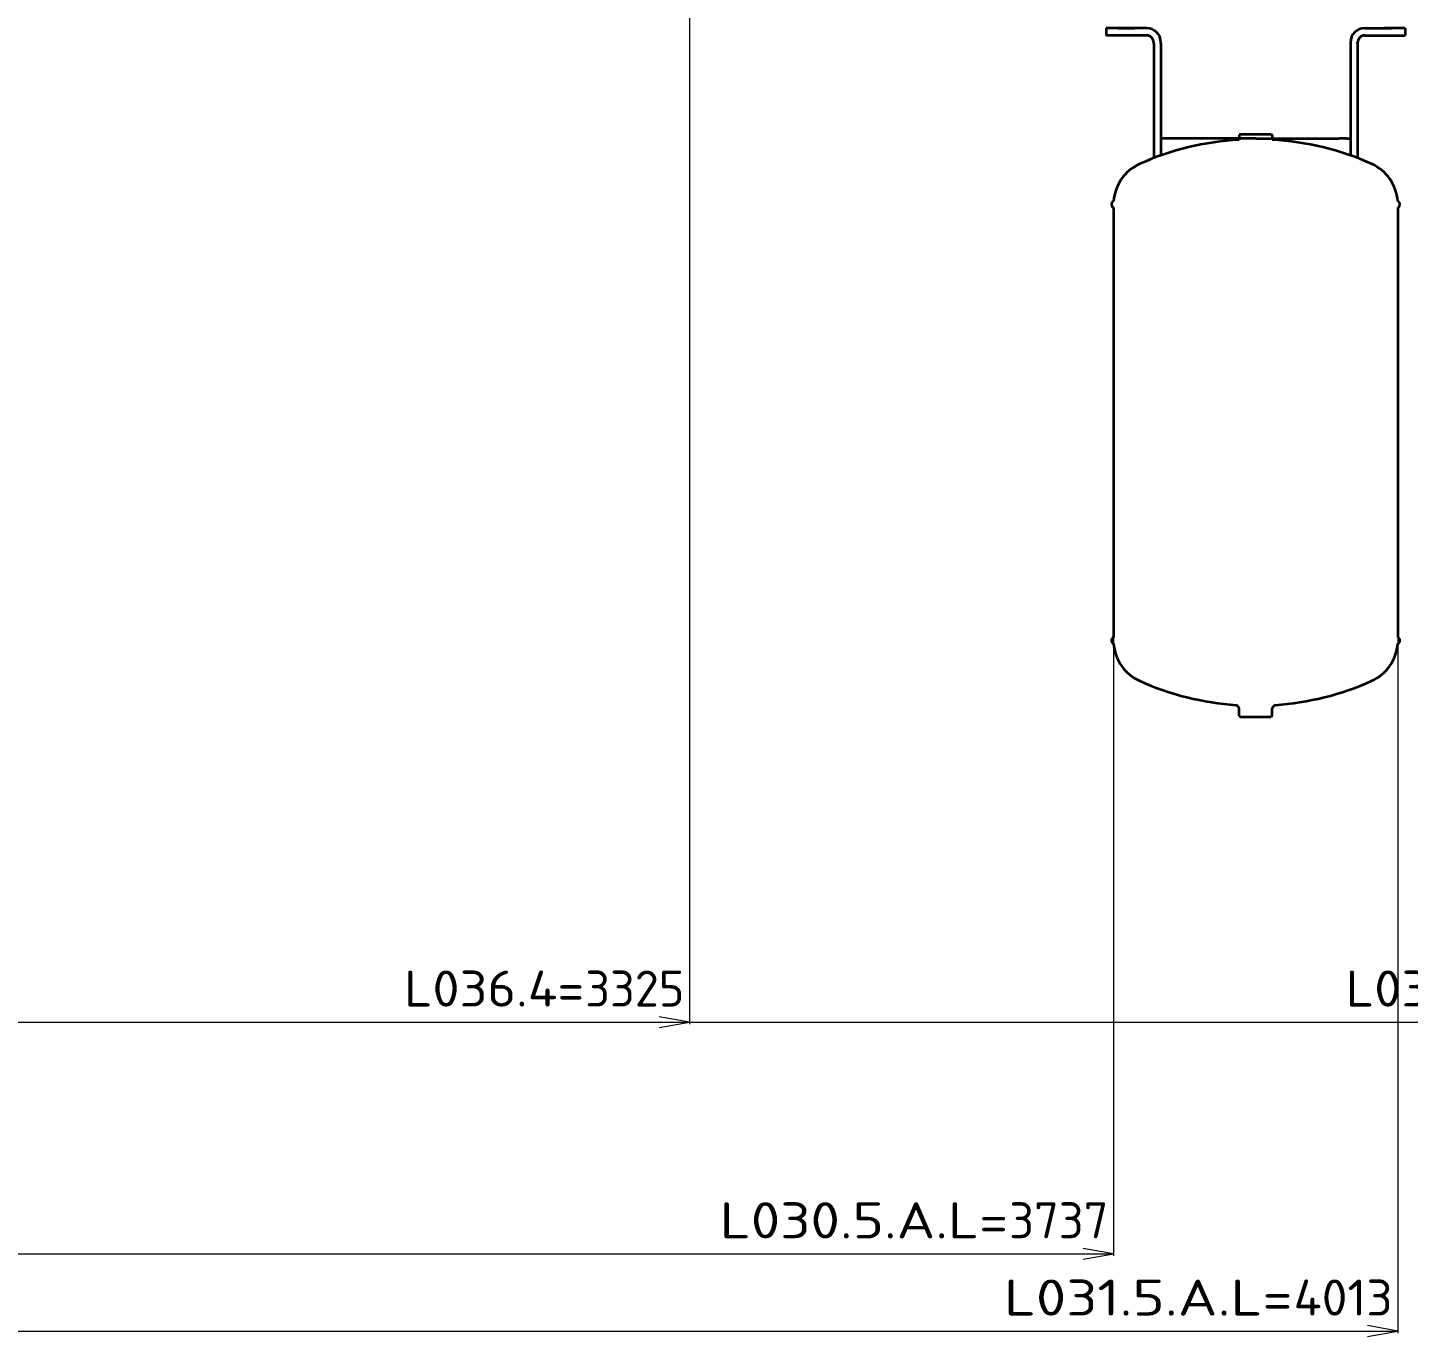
# Model space of a CAD drawing. Header units: millimetres. Extents: x 120 to 10915, y 515 to 8014.
# Drawn here: x 4633 to 5973, y 515 to 1786 of the extents above; entities that cross this region are included whole.
import ezdxf
from ezdxf.enums import TextEntityAlignment as Align

# ---------------------------------------------------------------- set-up
doc = ezdxf.new("R2010")
doc.units = ezdxf.units.MM
doc.layers.get('0').update_dxf_attribs({"lineweight": 13})
for name, color, linetype, lineweight in [('201_Dimensions', 7, 'Continuous', 13), ('205_Chassis_top_view', 7, 'Continuous', 13), ('214_BWA_holes_right_side_view', 7, 'Continuous', 13)]:
    doc.layers.add(name, color=color, linetype=linetype, lineweight=lineweight)
doc.styles.get("Standard").update_dxf_attribs({"font": 'isocp.shx'})

# ---------------------------------------------------------------- blocks, each defined once
blk = doc.blocks.new('3011326_2')
at = {"layer": '205_Chassis_top_view', "color": 3, "lineweight": 35}
for p, q in [((5810, -487.807), (5809, -488.807)), ((5809, -488.807), (5809, -493.271159)), ((5810, -487.807), (5840, -487.807)), ((5840, -487.807), (5841, -488.807)), ((5840, -487.807), (5841, -488.807)), ((5841, -488.807), (5841, -493.271203)), ((5841, -488.807), (5841, -493.271159)), ((5687, -559.054), (5687, -976.56)), ((5963, -559.054), (5963, -976.56)), ((5809, -1052.807), (5809, -1045.159295)), ((5841, -1052.807), (5841, -1045.159295)), ((5809, -1052.807), (5810, -1053.807)), ((5810, -1053.807), (5840, -1053.807)), ((5841, -1052.807), (5840, -1053.807))]:
    blk.add_line(p, q, dxfattribs=at)
for centre, radius, start, end in [((5825.000001, -768.807006), 276.000005, 93.323366, 114.062023), ((5824.999999, -768.807006), 276.000005, 65.937977, 86.676652), ((5730, -556.053622), 43, 114.062023, 176.005345), ((5920, -556.053622), 43, 3.994655, 65.937977), ((5730, -979.560378), 43, 183.994655, 245.937977), ((5920, -979.560378), 43, 294.062023, 356.005345), ((5825, -766.807), 276, 245.937977, 266.095115), ((5825, -766.807), 276, 273.904885, 294.062023)]:
    blk.add_arc(centre, radius, start, end, dxfattribs=at)
for centre, major_axis, ratio, start_param, end_param in [((5687, -556.054), (0, 3), 0.666667, 0, 3.1415926536), ((5963, -556.054), (0, 3), 0.666667, 3.1415926536, 6.2831853072), ((5687, -979.56), (0, 3), 0.666667, 0, 3.1415926536), ((5963, -979.56), (0, 3), 0.666667, 3.1415926536, 6.2831853072), ((5807.584677, -1043.679098), (1.406559, -1.505842), 0.104432, 0.111341014, 3.0302516389), ((5842.415323, -1043.679098), (-1.406559, -1.505842), 0.104432, 3.2529336679, 6.1718442929)]:
    blk.add_ellipse(centre, major_axis=major_axis, ratio=ratio, start_param=start_param, end_param=end_param, dxfattribs=at)
at = {"layer": '205_Chassis_top_view', "color": 1, "lineweight": 5}
for p in [(5687, -565.933655), (5963, -969.917664)]:
    blk.add_point(p, dxfattribs=at)
blk = doc.blocks.new('3011326_3')
at = {"layer": '205_Chassis_top_view', "color": 3, "lineweight": 35}
for p, q in [((5810, -487.807), (5809, -488.807)), ((5809, -488.807), (5809, -493.271159)), ((5810, -487.807), (5840, -487.807)), ((5840, -487.807), (5841, -488.807)), ((5840, -487.807), (5841, -488.807)), ((5841, -488.807), (5841, -493.271203)), ((5841, -488.807), (5841, -493.271159)), ((5687, -559.054), (5687, -976.56)), ((5963, -559.054), (5963, -976.56)), ((5809, -1052.807), (5809, -1045.159295)), ((5841, -1052.807), (5841, -1045.159295)), ((5809, -1052.807), (5810, -1053.807)), ((5810, -1053.807), (5840, -1053.807)), ((5841, -1052.807), (5840, -1053.807))]:
    blk.add_line(p, q, dxfattribs=at)
for centre, radius, start, end in [((5825.000001, -768.807006), 276.000005, 93.323366, 114.062023), ((5824.999999, -768.807006), 276.000005, 65.937977, 86.676652), ((5730, -556.053622), 43, 114.062023, 176.005345), ((5920, -556.053622), 43, 3.994655, 65.937977), ((5730, -979.560378), 43, 183.994655, 245.937977), ((5920, -979.560378), 43, 294.062023, 356.005345), ((5825, -766.807), 276, 245.937977, 266.095115), ((5825, -766.807), 276, 273.904885, 294.062023)]:
    blk.add_arc(centre, radius, start, end, dxfattribs=at)
for centre, major_axis, ratio, start_param, end_param in [((5687, -556.054), (0, 3), 0.666667, 0, 3.1415926536), ((5963, -556.054), (0, 3), 0.666667, 3.1415926536, 6.2831853072), ((5687, -979.56), (0, 3), 0.666667, 0, 3.1415926536), ((5963, -979.56), (0, 3), 0.666667, 3.1415926536, 6.2831853072), ((5807.584677, -1043.679098), (1.406559, -1.505842), 0.104432, 0.111341014, 3.0302516389), ((5842.415323, -1043.679098), (-1.406559, -1.505842), 0.104432, 3.2529336679, 6.1718442929)]:
    blk.add_ellipse(centre, major_axis=major_axis, ratio=ratio, start_param=start_param, end_param=end_param, dxfattribs=at)
at = {"layer": '205_Chassis_top_view', "color": 1, "lineweight": 5}
for p in [(5687, -565.933655), (5963, -969.917664)]:
    blk.add_point(p, dxfattribs=at)
blk = doc.blocks.new('3011371_1')
at = {"layer": '214_BWA_holes_right_side_view', "color": 3, "lineweight": 35}
for p, q in [((5700, -385), (5680, -385)), ((5680, -385), (5680, -392)), ((5691.500073, -384.879681), (5695.404382, -384.879681)), ((5692.000073, -384.879681), (5692.000073, -385)), ((5695.404382, -384.879681), (5706.500073, -384.879681)), ((5719, -385), (5700, -385)), ((5706.000071, -384.879681), (5707.500073, -384.879681)), ((5706.000073, -384.879681), (5706.000073, -384.999982)), ((5707.000073, -384.879681), (5707.000073, -384.999968)), ((5931, -385), (5950, -385)), ((5941.499884, -384.879682), (5945.404192, -384.879682)), ((5941.999884, -384.879682), (5941.999884, -384.999982)), ((5945.404192, -384.879682), (5956.499884, -384.879682)), ((5970, -385), (5950, -385)), ((5955.999882, -384.879682), (5957.499884, -384.879682)), ((5955.999884, -384.879682), (5955.999884, -385)), ((5956.999884, -384.879682), (5956.999884, -384.999968)), ((5970, -385), (5970, -392)), ((5700, -392), (5680, -392)), ((5719, -392), (5700, -392)), ((5726, -400.0025), (5726, -398.999999)), ((5726, -400.0025), (5726, -491.999942)), ((5733, -400.0025), (5733, -398.999999)), ((5733, -400.0025), (5733, -491.999942)), ((5917, -398.999999), (5917, -400.0025)), ((5917, -400.0025), (5917, -491.999942)), ((5924, -400.0025), (5924, -398.999999)), ((5924, -400.0025), (5924, -491.999942)), ((5931, -392), (5950, -392)), ((5950, -392), (5970, -392)), ((5726, -491.999942), (5726, -511.161942)), ((5736.459147, -491.999973), (5733, -491.999942)), ((5733, -491.999942), (5733, -508.591742)), ((5737.989592, -492), (5736.459168, -492)), ((5740.943931, -492), (5737.989592, -492)), ((5743.998549, -492), (5740.943931, -492)), ((5825, -492), (5743.998709, -492)), ((5825, -492), (5906.001292, -492)), ((5909.05607, -492), (5906.001452, -492)), ((5912.010409, -492), (5909.05607, -492)), ((5913.540833, -492), (5912.010409, -492)), ((5913.540854, -491.999973), (5917, -491.999942)), ((5917, -491.999942), (5917, -508.591742)), ((5917, -491.999972), (5917, -492.011576)), ((5924, -491.999942), (5924, -511.161942))]:
    blk.add_line(p, q, dxfattribs=at)
for centre, radius, start, end in [((5719, -399), 14, 0, 90), ((5931, -399), 14, 90, 180), ((5718.992866, -399.052074), 7.052017, 76.323457, 89.978364), ((5719.001321, -398.998671), 6.998122, 359.969505, 76.256725), ((5930.998679, -398.998671), 6.998122, 103.743275, 180.030495), ((5931.007134, -399.052074), 7.052017, 90.021636, 103.676543)]:
    blk.add_arc(centre, radius, start, end, dxfattribs=at)
blk = doc.blocks.new('BLOCK98')
at = {"layer": '201_Dimensions', "color": 2, "lineweight": 18}
for p, q in [((5275.445801, 0), (5275.445801, -1352)), ((1950, -1350), (5275.445801, -1350))]:
    blk.add_line(p, q, dxfattribs=at)
blk.add_lwpolyline([(5245.901367, -1355.209473), (5275.445801, -1350), (5245.901367, -1344.790527)], dxfattribs=at)
for s, width, p, p2 in [('L036.4=', 0.813953, (4998.195312, -1335), (5173.195312, -1335)), ('3325', 0.75, (5174.195801, -1335), (5270.445801, -1335))]:
    blk.add_text(s, height=35, dxfattribs=dict(at, width=width)).set_placement(p, p2, align=Align.FIT)
blk = doc.blocks.new('BLOCK99')
at = {"layer": '201_Dimensions', "color": 2, "lineweight": 18}
blk.add_line((1950, -1350), (6189.526367, -1350), dxfattribs=at)
at = {"layer": '201_Dimensions', "color": 2, "lineweight": 18, "width": 0.813953}
blk.add_text('L036.5=', height=35, dxfattribs=at).set_placement((5912.275879, -1335), (6087.275879, -1335), align=Align.FIT)
blk = doc.blocks.new('BLOCK105')
at = {"layer": '201_Dimensions', "color": 2, "lineweight": 18}
for p, q in [((5687, -565.933655), (5687, -1577)), ((1950, -1575), (5687, -1575))]:
    blk.add_line(p, q, dxfattribs=at)
blk.add_lwpolyline([(5657.455566, -1580.209473), (5687, -1575), (5657.455566, -1569.790527)], dxfattribs=at)
for s, width, p, p2 in [('L030.5.A.L=', 0.913047, (5304.749023, -1560), (5584.75, -1560)), ('3737', 0.75, (5585.75, -1560), (5682, -1560))]:
    blk.add_text(s, height=35, dxfattribs=dict(at, width=width)).set_placement(p, p2, align=Align.FIT)
blk = doc.blocks.new('BLOCK106')
at = {"layer": '201_Dimensions', "color": 2, "lineweight": 18}
for p, q in [((5963, -969.917664), (5963, -1652)), ((1950, -1650), (5963, -1650))]:
    blk.add_line(p, q, dxfattribs=at)
blk.add_lwpolyline([(5933.455566, -1655.209473), (5963, -1650), (5933.455566, -1644.790527)], dxfattribs=at)
for s, width, p, p2 in [('L031.5.A.L=', 0.913047, (5580.749023, -1635), (5860.75, -1635)), ('4013', 0.75, (5861.75, -1635), (5958, -1635))]:
    blk.add_text(s, height=35, dxfattribs=dict(at, width=width)).set_placement(p, p2, align=Align.FIT)

msp = doc.modelspace()

# ---------------------------------------------------------------- block references
at = {"color": 7, "lineweight": 35}
for name in ['3011371_1', '3011326_2', '3011326_3']:
    msp.add_blockref(name, (0, 2170), dxfattribs=at)
at = {"layer": '201_Dimensions', "lineweight": 0}
for name in ['BLOCK99', 'BLOCK98', 'BLOCK105', 'BLOCK106']:
    msp.add_blockref(name, (0, 2170), dxfattribs=at)

doc.saveas('drawing.dxf')
